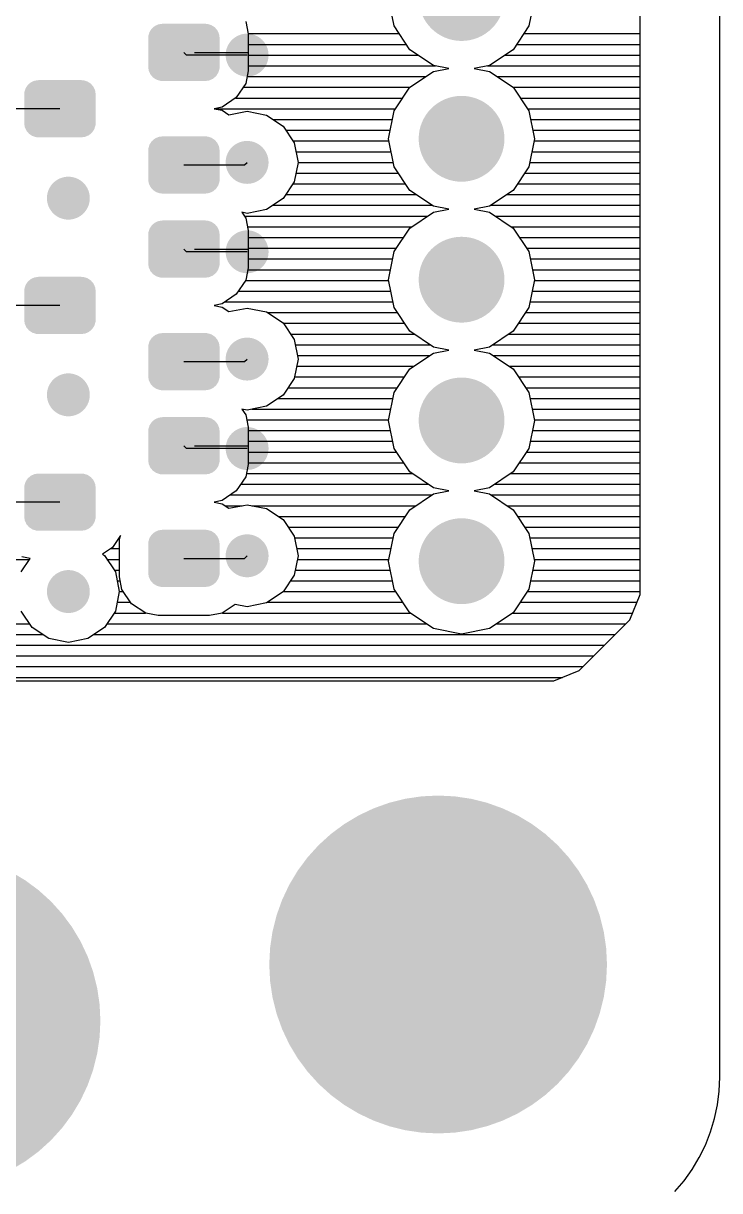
# Model space of a CAD drawing. Extents: x 295 to 953, y 10 to 290.
# Drawn here: x 825.26 to 852.48, y 71.16 to 116.76 of the extents above; entities that cross this region are included whole.
import ezdxf

# ---------------------------------------------------------------- set-up
doc = ezdxf.new("R2010")
doc.units = 0
doc.header["$LTSCALE"] = 5
doc.header["$MEASUREMENT"] = 0
doc.layers.get('0').update_dxf_attribs({"linetype": 'CONTINUOUS', "lineweight": 25})

msp = doc.modelspace()

# ---------------------------------------------------------------- linework, layer by layer
for p, q in [((852.477, 75.599), (852.477, 271.397)), ((849.376, 98.058), (849.376, 214.009)), ((839.759, 116.66), (839.541, 117.75)), ((845.235, 117.75), (845.017, 116.66)), ((833.953, 116.839), (834.053, 116.353)), ((834.048, 116.358), (839.954, 116.358)), ((834.053, 116.353), (834.053, 114.9)), ((840.373, 115.732), (839.759, 116.66)), ((845.017, 116.66), (844.402, 115.732)), ((844.821, 116.358), (849.376, 116.358)), ((834.053, 115.939), (840.234, 115.939)), ((844.542, 115.939), (849.376, 115.939)), ((831.639, 115.52), (831.539, 115.626)), ((834.009, 115.52), (831.639, 115.52)), ((831.958, 115.626), (834.053, 115.626)), ((834.053, 115.52), (840.692, 115.52)), ((841.295, 115.118), (840.373, 115.732)), ((844.402, 115.732), (843.48, 115.118)), ((844.084, 115.52), (849.376, 115.52)), ((834.053, 115.101), (841.374, 115.101)), ((841.893, 115), (841.295, 115.118)), ((841.295, 114.883), (841.893, 115)), ((843.48, 115.118), (842.882, 115)), ((842.882, 115), (843.48, 114.883)), ((843.402, 115.101), (849.376, 115.101)), ((834.053, 114.9), (833.953, 114.414)), ((834.009, 114.682), (840.999, 114.682)), ((840.373, 114.263), (841.295, 114.883)), ((843.48, 114.883), (844.402, 114.263)), ((843.776, 114.682), (849.376, 114.682)), ((833.953, 114.414), (833.584, 113.86)), ((833.852, 114.263), (840.373, 114.263)), ((839.759, 113.341), (840.373, 114.263)), ((844.402, 114.263), (849.376, 114.263)), ((844.402, 114.263), (845.017, 113.341)), ((833.584, 113.86), (833.031, 113.486)), ((833.562, 113.844), (840.094, 113.844)), ((844.682, 113.844), (849.376, 113.844)), ((826.694, 113.425), (824.23, 113.425)), ((833.031, 113.486), (832.718, 113.425)), ((832.718, 113.425), (839.814, 113.425)), ((832.718, 113.425), (833.031, 113.363)), ((833.031, 113.363), (833.299, 113.184)), ((833.299, 113.184), (834.009, 113.324)), ((834.009, 113.324), (834.769, 113.173)), ((834.769, 113.173), (835.417, 112.743)), ((839.541, 112.251), (839.759, 113.341)), ((844.961, 113.425), (849.376, 113.425)), ((845.017, 113.341), (845.235, 112.251)), ((835.014, 113.006), (839.692, 113.006)), ((835.417, 112.743), (835.847, 112.095)), ((845.084, 113.006), (849.376, 113.006)), ((835.517, 112.586), (839.608, 112.586)), ((839.759, 111.161), (839.541, 112.251)), ((845.235, 112.251), (845.017, 111.161)), ((845.168, 112.586), (849.376, 112.586)), ((835.797, 112.167), (839.557, 112.167)), ((835.847, 112.095), (835.998, 111.329)), ((835.914, 111.748), (839.636, 111.748)), ((845.14, 111.748), (849.376, 111.748)), ((845.218, 112.167), (849.376, 112.167)), ((833.902, 111.229), (834.009, 111.329)), ((835.998, 111.329), (835.847, 110.569)), ((835.998, 111.329), (839.719, 111.329)), ((845.056, 111.329), (849.376, 111.329)), ((831.539, 111.229), (833.902, 111.229)), ((835.914, 110.91), (839.921, 110.91)), ((840.373, 110.234), (839.759, 111.161)), ((845.017, 111.161), (844.402, 110.234)), ((844.855, 110.91), (849.376, 110.91)), ((835.847, 110.569), (835.417, 109.921)), ((835.797, 110.491), (840.2, 110.491)), ((844.575, 110.491), (849.376, 110.491)), ((835.417, 109.921), (834.769, 109.491)), ((835.517, 110.072), (840.614, 110.072)), ((841.295, 109.619), (840.373, 110.234)), ((844.402, 110.234), (843.48, 109.619)), ((844.162, 110.072), (849.376, 110.072)), ((834.769, 109.491), (834.009, 109.334)), ((835.014, 109.653), (841.245, 109.653)), ((841.893, 109.502), (841.295, 109.619)), ((841.295, 109.379), (841.893, 109.502)), ((843.48, 109.619), (842.882, 109.502)), ((842.882, 109.502), (843.48, 109.379)), ((843.531, 109.653), (849.376, 109.653)), ((834.009, 109.334), (833.807, 109.379)), ((833.807, 109.379), (833.953, 109.155)), ((833.902, 109.234), (841.077, 109.234)), ((833.953, 109.155), (834.053, 108.669)), ((840.373, 108.764), (841.295, 109.379)), ((843.48, 109.379), (844.402, 108.764)), ((843.698, 109.234), (849.376, 109.234)), ((834.02, 108.815), (840.452, 108.815)), ((834.053, 108.669), (834.053, 107.216)), ((839.759, 107.842), (840.373, 108.764)), ((844.324, 108.815), (849.376, 108.815)), ((844.402, 108.764), (845.017, 107.842)), ((834.053, 108.395), (840.127, 108.395)), ((844.648, 108.395), (849.376, 108.395)), ((831.639, 107.837), (831.539, 107.943)), ((834.009, 107.837), (831.639, 107.837)), ((831.958, 107.943), (834.053, 107.943)), ((834.053, 107.976), (839.848, 107.976)), ((839.541, 106.747), (839.759, 107.842)), ((844.928, 107.976), (849.376, 107.976)), ((845.017, 107.842), (845.235, 106.747)), ((834.053, 107.216), (833.953, 106.73)), ((834.053, 107.557), (839.703, 107.557)), ((845.073, 107.557), (849.376, 107.557)), ((833.953, 106.73), (833.584, 106.177)), ((833.947, 106.719), (839.546, 106.719)), ((834.036, 107.138), (839.619, 107.138)), ((839.759, 105.657), (839.541, 106.747)), ((845.235, 106.747), (845.017, 105.657)), ((845.157, 107.138), (849.376, 107.138)), ((845.229, 106.719), (849.376, 106.719)), ((833.668, 106.3), (839.63, 106.3)), ((845.145, 106.3), (849.376, 106.3)), ((833.031, 105.803), (832.718, 105.741)), ((833.584, 106.177), (833.031, 105.803)), ((833.142, 105.881), (839.714, 105.881)), ((845.062, 105.881), (849.376, 105.881)), ((826.694, 105.741), (824.23, 105.741)), ((832.718, 105.741), (833.031, 105.68)), ((833.031, 105.68), (833.299, 105.501)), ((833.299, 105.501), (834.009, 105.641)), ((834.009, 105.641), (834.769, 105.49)), ((834.769, 105.49), (835.417, 105.059)), ((834.808, 105.462), (839.887, 105.462)), ((840.373, 104.735), (839.759, 105.657)), ((845.017, 105.657), (844.402, 104.735)), ((844.888, 105.462), (849.376, 105.462)), ((835.417, 105.059), (835.847, 104.411)), ((835.422, 105.043), (840.167, 105.043)), ((844.609, 105.043), (849.376, 105.043)), ((835.707, 104.624), (840.541, 104.624)), ((841.295, 104.115), (840.373, 104.735)), ((844.402, 104.735), (843.48, 104.115)), ((844.235, 104.624), (849.376, 104.624)), ((835.847, 104.411), (835.998, 103.646)), ((835.886, 104.204), (841.167, 104.204)), ((841.893, 103.998), (841.295, 104.115)), ((841.295, 103.88), (841.893, 103.998)), ((843.48, 104.115), (842.882, 103.998)), ((842.882, 103.998), (843.48, 103.88)), ((843.609, 104.204), (849.376, 104.204)), ((831.539, 103.545), (833.902, 103.545)), ((833.902, 103.545), (834.009, 103.646)), ((835.998, 103.646), (835.847, 102.886)), ((835.97, 103.785), (841.156, 103.785)), ((840.373, 103.266), (841.295, 103.88)), ((843.48, 103.88), (844.402, 103.266)), ((843.62, 103.785), (849.376, 103.785)), ((835.942, 103.366), (840.53, 103.366)), ((839.759, 102.338), (840.373, 103.266)), ((844.246, 103.366), (849.376, 103.366)), ((844.402, 103.266), (845.017, 102.338)), ((835.847, 102.886), (835.417, 102.237)), ((835.858, 102.947), (840.161, 102.947)), ((844.615, 102.947), (849.376, 102.947)), ((835.417, 102.237), (834.769, 101.807)), ((835.612, 102.528), (839.882, 102.528)), ((839.541, 101.248), (839.759, 102.338)), ((844.894, 102.528), (849.376, 102.528)), ((845.017, 102.338), (845.235, 101.248)), ((834.009, 101.651), (833.807, 101.695)), ((833.807, 101.695), (833.953, 101.472)), ((833.807, 101.69), (833.813, 101.69)), ((834.769, 101.807), (834.009, 101.651)), ((834.199, 101.69), (839.624, 101.69)), ((835.227, 102.109), (839.708, 102.109)), ((845.067, 102.109), (849.376, 102.109)), ((845.151, 101.69), (849.376, 101.69)), ((833.953, 101.472), (834.053, 100.986)), ((833.992, 101.271), (839.546, 101.271)), ((839.759, 100.159), (839.541, 101.248)), ((845.235, 101.248), (845.017, 100.159)), ((845.229, 101.271), (849.376, 101.271)), ((834.053, 100.986), (834.053, 99.533)), ((834.053, 100.852), (839.619, 100.852)), ((845.157, 100.852), (849.376, 100.852)), ((834.053, 100.433), (839.703, 100.433)), ((845.073, 100.433), (849.376, 100.433)), ((831.639, 100.153), (831.539, 100.259)), ((834.009, 100.153), (831.639, 100.153)), ((831.958, 100.259), (834.053, 100.259)), ((834.053, 100.013), (839.854, 100.013)), ((840.373, 99.237), (839.759, 100.159)), ((845.017, 100.159), (844.402, 99.237)), ((844.922, 100.013), (849.376, 100.013)), ((834.053, 99.533), (833.953, 99.047)), ((834.053, 99.594), (840.133, 99.594)), ((844.643, 99.594), (849.376, 99.594)), ((833.953, 99.047), (833.584, 98.493)), ((833.981, 99.175), (840.463, 99.175)), ((841.295, 98.616), (840.373, 99.237)), ((844.402, 99.237), (843.48, 98.616)), ((844.313, 99.175), (849.376, 99.175)), ((833.584, 98.493), (833.031, 98.119)), ((833.763, 98.756), (841.089, 98.756)), ((841.893, 98.499), (841.295, 98.616)), ((841.295, 98.382), (841.893, 98.499)), ((843.48, 98.616), (842.882, 98.499)), ((842.882, 98.499), (843.48, 98.382)), ((843.687, 98.756), (849.376, 98.756)), ((826.694, 98.058), (824.23, 98.058)), ((833.031, 98.119), (832.718, 98.058)), ((832.718, 98.058), (833.031, 97.996)), ((833.355, 98.337), (841.234, 98.337)), ((840.373, 97.761), (841.295, 98.382)), ((843.48, 98.382), (844.402, 97.761)), ((843.542, 98.337), (849.376, 98.337)), ((849.376, 95.264), (849.376, 98.058)), ((833.031, 97.996), (833.299, 97.817)), ((833.142, 97.918), (833.813, 97.918)), ((833.299, 97.817), (834.009, 97.957)), ((834.009, 97.957), (834.769, 97.806)), ((834.199, 97.918), (840.608, 97.918)), ((834.769, 97.806), (835.417, 97.376)), ((839.759, 96.839), (840.373, 97.761)), ((844.168, 97.918), (849.376, 97.918)), ((844.402, 97.761), (845.017, 96.839)), ((835.227, 97.499), (840.2, 97.499)), ((835.417, 97.376), (835.847, 96.728)), ((844.575, 97.499), (849.376, 97.499)), ((829.058, 96.761), (828.745, 96.292)), ((829.024, 96.582), (829.058, 96.761)), ((835.612, 97.08), (839.915, 97.08)), ((835.847, 96.728), (835.998, 95.962)), ((839.541, 95.75), (839.759, 96.839)), ((844.86, 97.08), (849.376, 97.08)), ((845.017, 96.839), (845.235, 95.75)), ((828.745, 96.292), (828.353, 96.029)), ((828.672, 96.242), (829.024, 96.242)), ((828.991, 96.661), (829.035, 96.661)), ((829.024, 95.135), (829.024, 96.582)), ((835.858, 96.661), (839.719, 96.661)), ((835.942, 96.242), (839.636, 96.242)), ((845.056, 96.661), (849.376, 96.661)), ((845.14, 96.242), (849.376, 96.242)), ((793.233, 95.822), (825.509, 95.822)), ((825.18, 95.331), (825.532, 95.856)), ((825.532, 95.856), (825.202, 95.923)), ((828.353, 96.029), (828.432, 95.979)), ((828.432, 95.979), (828.862, 95.331)), ((828.532, 95.822), (829.024, 95.822)), ((831.539, 95.862), (833.902, 95.862)), ((833.902, 95.862), (834.009, 95.962)), ((835.998, 95.962), (835.847, 95.202)), ((835.97, 95.822), (839.552, 95.822)), ((845.224, 95.822), (849.376, 95.822)), ((828.812, 95.403), (829.024, 95.403)), ((828.862, 95.331), (829.013, 94.565)), ((835.886, 95.403), (839.608, 95.403)), ((839.759, 94.66), (839.541, 95.75)), ((845.235, 95.75), (845.017, 94.66)), ((845.168, 95.403), (849.376, 95.403)), ((828.929, 94.984), (829.052, 94.984)), ((829.119, 94.649), (829.024, 95.135)), ((835.847, 95.202), (835.417, 94.554)), ((835.707, 94.984), (839.692, 94.984)), ((845.084, 94.984), (849.37, 94.984)), ((849.37, 94.448), (849.376, 95.264)), ((829.013, 94.565), (828.862, 93.805)), ((829.013, 94.565), (829.169, 94.565)), ((829.488, 94.09), (829.119, 94.649)), ((835.417, 94.554), (834.769, 94.124)), ((835.422, 94.565), (839.82, 94.565)), ((840.373, 93.732), (839.759, 94.66)), ((845.017, 94.66), (844.402, 93.732)), ((844.955, 94.565), (849.37, 94.565)), ((848.962, 93.459), (849.37, 94.448)), ((828.929, 94.146), (829.454, 94.146)), ((830.047, 93.721), (829.488, 94.09)), ((833.539, 94.062), (833.031, 93.721)), ((834.009, 93.967), (833.539, 94.062)), ((834.769, 94.124), (834.009, 93.967)), ((834.808, 94.146), (840.099, 94.146)), ((844.676, 94.146), (849.247, 94.146)), ((825.61, 93.157), (825.18, 93.805)), ((828.862, 93.805), (828.432, 93.157)), ((828.812, 93.727), (830.035, 93.727)), ((830.533, 93.626), (830.047, 93.721)), ((832.539, 93.626), (830.533, 93.626)), ((833.031, 93.721), (832.539, 93.626)), ((833.042, 93.727), (840.384, 93.727)), ((841.295, 93.118), (840.373, 93.732)), ((844.402, 93.732), (843.48, 93.118)), ((844.391, 93.727), (849.074, 93.727)), ((793.775, 93.308), (825.509, 93.308)), ((826.258, 92.727), (825.61, 93.157)), ((828.432, 93.157), (827.784, 92.727)), ((828.532, 93.308), (841.01, 93.308)), ((842.391, 92.9), (841.295, 93.118)), ((843.48, 93.118), (842.391, 92.9)), ((843.765, 93.308), (848.811, 93.308)), ((846.989, 91.486), (848.962, 93.459)), ((793.775, 92.889), (826.012, 92.889)), ((827.024, 92.57), (826.258, 92.727)), ((827.784, 92.727), (827.024, 92.57)), ((828.029, 92.889), (848.392, 92.889)), ((793.775, 92.47), (847.973, 92.47)), ((793.775, 92.051), (847.554, 92.051)), ((793.775, 91.631), (847.135, 91.631)), ((793.775, 91.212), (846.336, 91.212)), ((846, 91.073), (846.989, 91.486)), ((815.026, 91.073), (846, 91.073)), ((852.455, 75.052), (852.477, 75.599)), ((852.387, 74.51), (852.455, 75.052)), ((852.27, 73.979), (852.387, 74.51)), ((852.119, 73.454), (852.27, 73.979)), ((851.918, 72.945), (852.119, 73.454)), ((851.678, 72.453), (851.918, 72.945)), ((851.398, 71.99), (851.678, 72.453)), ((851.085, 71.543), (851.398, 71.99)), ((850.728, 71.129), (851.085, 71.543))]:
    msp.add_line(p, q)
for points, const_width in [([(841.552, 117.75, 1), (843.229, 117.75, 1)], 1.676), ([(833.589, 115.52, 1), (834.428, 115.52, 1)], 0.838), ([(841.552, 112.251, 1), (843.229, 112.251, 1)], 1.676), ([(833.589, 111.329, 1), (834.428, 111.329, 1)], 0.838), ([(826.604, 109.932, 1), (827.443, 109.932, 1)], 0.838), ([(833.589, 107.837, 1), (834.428, 107.837, 1)], 0.838), ([(841.552, 106.747, 1), (843.229, 106.747, 1)], 1.676), ([(833.589, 103.646, 1), (834.428, 103.646, 1)], 0.838), ([(826.604, 102.249, 1), (827.443, 102.249, 1)], 0.838), ([(841.552, 101.248, 1), (843.229, 101.248, 1)], 1.676), ([(833.589, 100.153, 1), (834.428, 100.153, 1)], 0.838), ([(841.552, 95.75, 1), (843.229, 95.75, 1)], 1.676), ([(833.589, 95.962, 1), (834.428, 95.962, 1)], 0.838), ([(826.604, 94.565, 1), (827.443, 94.565, 1)], 0.838), ([(838.174, 79.997, 1), (844.774, 79.997, 1)], 6.599), ([(818.376, 77.796, 1), (824.976, 77.796, 1)], 6.599)]:
    msp.add_lwpolyline(points, format="xyb", close=True, dxfattribs=dict(const_width=const_width))
for points in [[(830.544, 116.722), (830.653, 116.737), (832.514, 116.722), (832.463, 116.737)], [(830.653, 116.737), (830.7, 116.744), (832.463, 116.737), (832.377, 116.744)], [(830.148, 116.272), (830.17, 116.341), (832.923, 116.272), (832.913, 116.341)], [(830.17, 116.341), (830.195, 116.422), (832.913, 116.341), (832.877, 116.422)], [(830.195, 116.422), (830.235, 116.485), (832.877, 116.422), (832.848, 116.485)], [(830.235, 116.485), (830.281, 116.554), (832.848, 116.485), (832.789, 116.554)], [(830.281, 116.554), (830.34, 116.605), (832.789, 116.554), (832.746, 116.605)], [(830.34, 116.605), (830.401, 116.657), (832.746, 116.605), (832.666, 116.657)], [(830.401, 116.657), (830.477, 116.691), (832.666, 116.657), (832.614, 116.691)], [(830.477, 116.691), (830.544, 116.722), (832.614, 116.691), (832.514, 116.722)], [(830.142, 116.185), (830.148, 116.272), (832.936, 116.185), (832.923, 116.272)], [(830.142, 115.067), (830.142, 116.185), (832.936, 115.067), (832.936, 116.185)], [(830.154, 114.981), (830.142, 115.067), (832.929, 114.981), (832.936, 115.067)], [(830.164, 114.911), (830.154, 114.981), (832.908, 114.911), (832.929, 114.981)], [(830.201, 114.83), (830.164, 114.911), (832.883, 114.83), (832.908, 114.911)], [(825.495, 114.403), (825.556, 114.455), (827.901, 114.403), (827.822, 114.455)], [(825.556, 114.455), (825.632, 114.489), (827.822, 114.455), (827.769, 114.489)], [(825.632, 114.489), (825.7, 114.52), (827.769, 114.489), (827.669, 114.52)], [(825.7, 114.52), (825.808, 114.535), (827.669, 114.52), (827.619, 114.535)], [(825.808, 114.535), (825.856, 114.542), (827.619, 114.535), (827.532, 114.542)], [(830.229, 114.768), (830.201, 114.83), (832.842, 114.768), (832.883, 114.83)], [(830.288, 114.698), (830.229, 114.768), (832.796, 114.698), (832.842, 114.768)], [(830.331, 114.648), (830.288, 114.698), (832.737, 114.648), (832.796, 114.698)], [(830.411, 114.596), (830.331, 114.648), (832.677, 114.596), (832.737, 114.648)], [(830.463, 114.562), (830.411, 114.596), (832.601, 114.562), (832.677, 114.596)], [(830.563, 114.531), (830.463, 114.562), (832.533, 114.531), (832.601, 114.562)], [(830.614, 114.515), (830.563, 114.531), (832.424, 114.515), (832.533, 114.531)], [(830.7, 114.509), (830.614, 114.515), (832.377, 114.509), (832.424, 114.515)], [(825.297, 113.983), (825.304, 114.07), (828.091, 113.983), (828.079, 114.07)], [(825.304, 114.07), (825.325, 114.139), (828.079, 114.07), (828.069, 114.139)], [(825.325, 114.139), (825.35, 114.221), (828.069, 114.139), (828.032, 114.221)], [(825.35, 114.221), (825.391, 114.283), (828.032, 114.221), (828.004, 114.283)], [(825.391, 114.283), (825.436, 114.353), (828.004, 114.283), (827.944, 114.353)], [(825.436, 114.353), (825.495, 114.403), (827.944, 114.353), (827.901, 114.403)], [(825.297, 112.866), (825.297, 113.983), (828.091, 112.866), (828.091, 113.983)], [(825.309, 112.779), (825.297, 112.866), (828.084, 112.779), (828.091, 112.866)], [(825.319, 112.71), (825.309, 112.779), (828.063, 112.71), (828.084, 112.779)], [(825.356, 112.629), (825.319, 112.71), (828.038, 112.629), (828.063, 112.71)], [(825.384, 112.566), (825.356, 112.629), (827.997, 112.566), (828.038, 112.629)], [(825.443, 112.497), (825.384, 112.566), (827.952, 112.497), (827.997, 112.566)], [(825.487, 112.446), (825.443, 112.497), (827.893, 112.446), (827.952, 112.497)], [(825.566, 112.394), (825.487, 112.446), (827.832, 112.394), (827.893, 112.446)], [(825.618, 112.36), (825.566, 112.394), (827.756, 112.36), (827.832, 112.394)], [(825.719, 112.329), (825.618, 112.36), (827.688, 112.329), (827.756, 112.36)], [(825.769, 112.314), (825.719, 112.329), (827.579, 112.314), (827.688, 112.329)], [(825.856, 112.307), (825.769, 112.314), (827.532, 112.307), (827.579, 112.314)], [(830.281, 112.156), (830.34, 112.207), (832.789, 112.156), (832.746, 112.207)], [(830.34, 112.207), (830.401, 112.259), (832.746, 112.207), (832.666, 112.259)], [(830.401, 112.259), (830.477, 112.293), (832.666, 112.259), (832.614, 112.293)], [(830.477, 112.293), (830.544, 112.324), (832.614, 112.293), (832.514, 112.324)], [(830.544, 112.324), (830.653, 112.339), (832.514, 112.324), (832.463, 112.339)], [(830.653, 112.339), (830.7, 112.346), (832.463, 112.339), (832.377, 112.346)], [(830.142, 111.787), (830.148, 111.874), (832.936, 111.787), (832.923, 111.874)], [(830.142, 110.67), (830.142, 111.787), (832.936, 110.67), (832.936, 111.787)], [(830.148, 111.874), (830.17, 111.943), (832.923, 111.874), (832.913, 111.943)], [(830.17, 111.943), (830.195, 112.025), (832.913, 111.943), (832.877, 112.025)], [(830.195, 112.025), (830.235, 112.087), (832.877, 112.025), (832.848, 112.087)], [(830.235, 112.087), (830.281, 112.156), (832.848, 112.087), (832.789, 112.156)], [(830.154, 110.583), (830.142, 110.67), (832.929, 110.583), (832.936, 110.67)], [(830.164, 110.514), (830.154, 110.583), (832.908, 110.514), (832.929, 110.583)], [(830.201, 110.432), (830.164, 110.514), (832.883, 110.432), (832.908, 110.514)], [(830.229, 110.37), (830.201, 110.432), (832.842, 110.37), (832.883, 110.432)], [(830.288, 110.301), (830.229, 110.37), (832.796, 110.301), (832.842, 110.37)], [(830.331, 110.25), (830.288, 110.301), (832.737, 110.25), (832.796, 110.301)], [(830.411, 110.198), (830.331, 110.25), (832.677, 110.198), (832.737, 110.25)], [(830.463, 110.164), (830.411, 110.198), (832.601, 110.164), (832.677, 110.198)], [(830.563, 110.133), (830.463, 110.164), (832.533, 110.133), (832.601, 110.164)], [(830.614, 110.118), (830.563, 110.133), (832.424, 110.118), (832.533, 110.133)], [(830.7, 110.111), (830.614, 110.118), (832.377, 110.111), (832.424, 110.118)], [(830.401, 108.973), (830.477, 109.008), (832.666, 108.973), (832.614, 109.008)], [(830.477, 109.008), (830.544, 109.038), (832.614, 109.008), (832.514, 109.038)], [(830.544, 109.038), (830.653, 109.054), (832.514, 109.038), (832.463, 109.054)], [(830.653, 109.054), (830.7, 109.06), (832.463, 109.054), (832.377, 109.06)], [(830.142, 108.502), (830.148, 108.588), (832.936, 108.502), (832.923, 108.588)], [(830.148, 108.588), (830.17, 108.658), (832.923, 108.588), (832.913, 108.658)], [(830.17, 108.658), (830.195, 108.739), (832.913, 108.658), (832.877, 108.739)], [(830.195, 108.739), (830.235, 108.801), (832.877, 108.739), (832.848, 108.801)], [(830.235, 108.801), (830.281, 108.871), (832.848, 108.801), (832.789, 108.871)], [(830.281, 108.871), (830.34, 108.921), (832.789, 108.871), (832.746, 108.921)], [(830.34, 108.921), (830.401, 108.973), (832.746, 108.921), (832.666, 108.973)], [(830.142, 107.384), (830.142, 108.502), (832.936, 107.384), (832.936, 108.502)], [(830.154, 107.297), (830.142, 107.384), (832.929, 107.297), (832.936, 107.384)], [(830.164, 107.228), (830.154, 107.297), (832.908, 107.228), (832.929, 107.297)], [(830.201, 107.147), (830.164, 107.228), (832.883, 107.147), (832.908, 107.228)], [(825.436, 106.669), (825.495, 106.719), (827.944, 106.669), (827.901, 106.719)], [(825.495, 106.719), (825.556, 106.772), (827.901, 106.719), (827.822, 106.772)], [(825.556, 106.772), (825.632, 106.806), (827.822, 106.772), (827.769, 106.806)], [(825.632, 106.806), (825.7, 106.836), (827.769, 106.806), (827.669, 106.836)], [(825.7, 106.836), (825.808, 106.852), (827.669, 106.836), (827.619, 106.852)], [(825.808, 106.852), (825.856, 106.859), (827.619, 106.852), (827.532, 106.859)], [(830.229, 107.084), (830.201, 107.147), (832.842, 107.084), (832.883, 107.147)], [(830.288, 107.015), (830.229, 107.084), (832.796, 107.015), (832.842, 107.084)], [(830.331, 106.964), (830.288, 107.015), (832.737, 106.964), (832.796, 107.015)], [(830.411, 106.912), (830.331, 106.964), (832.677, 106.912), (832.737, 106.964)], [(830.463, 106.878), (830.411, 106.912), (832.601, 106.878), (832.677, 106.912)], [(830.563, 106.847), (830.463, 106.878), (832.533, 106.847), (832.601, 106.878)], [(830.614, 106.832), (830.563, 106.847), (832.424, 106.832), (832.533, 106.847)], [(830.7, 106.825), (830.614, 106.832), (832.377, 106.825), (832.424, 106.832)], [(825.297, 106.3), (825.304, 106.386), (828.091, 106.3), (828.079, 106.386)], [(825.297, 105.182), (825.297, 106.3), (828.091, 105.182), (828.091, 106.3)], [(825.304, 106.386), (825.325, 106.456), (828.079, 106.386), (828.069, 106.456)], [(825.325, 106.456), (825.35, 106.537), (828.069, 106.456), (828.032, 106.537)], [(825.35, 106.537), (825.391, 106.6), (828.032, 106.537), (828.004, 106.6)], [(825.391, 106.6), (825.436, 106.669), (828.004, 106.6), (827.944, 106.669)], [(825.309, 105.096), (825.297, 105.182), (828.084, 105.096), (828.091, 105.182)], [(825.319, 105.026), (825.309, 105.096), (828.063, 105.026), (828.084, 105.096)], [(825.356, 104.945), (825.319, 105.026), (828.038, 104.945), (828.063, 105.026)], [(825.384, 104.883), (825.356, 104.945), (827.997, 104.883), (828.038, 104.945)], [(825.443, 104.813), (825.384, 104.883), (827.952, 104.813), (827.997, 104.883)], [(825.487, 104.763), (825.443, 104.813), (827.893, 104.763), (827.952, 104.813)], [(825.566, 104.711), (825.487, 104.763), (827.832, 104.711), (827.893, 104.763)], [(825.618, 104.676), (825.566, 104.711), (827.756, 104.676), (827.832, 104.711)], [(825.719, 104.646), (825.618, 104.676), (827.688, 104.646), (827.756, 104.676)], [(825.769, 104.63), (825.719, 104.646), (827.579, 104.63), (827.688, 104.646)], [(825.856, 104.624), (825.769, 104.63), (827.532, 104.624), (827.579, 104.63)], [(830.235, 104.404), (830.281, 104.473), (832.848, 104.404), (832.789, 104.473)], [(830.281, 104.473), (830.34, 104.523), (832.789, 104.473), (832.746, 104.523)], [(830.34, 104.523), (830.401, 104.575), (832.746, 104.523), (832.666, 104.575)], [(830.401, 104.575), (830.477, 104.61), (832.666, 104.575), (832.614, 104.61)], [(830.477, 104.61), (830.544, 104.64), (832.614, 104.61), (832.514, 104.64)], [(830.544, 104.64), (830.653, 104.656), (832.514, 104.64), (832.463, 104.656)], [(830.653, 104.656), (830.7, 104.663), (832.463, 104.656), (832.377, 104.663)], [(830.142, 104.104), (830.148, 104.19), (832.936, 104.104), (832.923, 104.19)], [(830.142, 102.986), (830.142, 104.104), (832.936, 102.986), (832.936, 104.104)], [(830.148, 104.19), (830.17, 104.26), (832.923, 104.19), (832.913, 104.26)], [(830.17, 104.26), (830.195, 104.341), (832.913, 104.26), (832.877, 104.341)], [(830.195, 104.341), (830.235, 104.404), (832.877, 104.341), (832.848, 104.404)], [(830.154, 102.9), (830.142, 102.986), (832.929, 102.9), (832.936, 102.986)], [(830.164, 102.83), (830.154, 102.9), (832.908, 102.83), (832.929, 102.9)], [(830.201, 102.749), (830.164, 102.83), (832.883, 102.749), (832.908, 102.83)], [(830.229, 102.686), (830.201, 102.749), (832.842, 102.686), (832.883, 102.749)], [(830.288, 102.617), (830.229, 102.686), (832.796, 102.617), (832.842, 102.686)], [(830.331, 102.567), (830.288, 102.617), (832.737, 102.567), (832.796, 102.617)], [(830.411, 102.515), (830.331, 102.567), (832.677, 102.515), (832.737, 102.567)], [(830.463, 102.48), (830.411, 102.515), (832.601, 102.48), (832.677, 102.515)], [(830.563, 102.45), (830.463, 102.48), (832.533, 102.45), (832.601, 102.48)], [(830.614, 102.434), (830.563, 102.45), (832.424, 102.434), (832.533, 102.45)], [(830.7, 102.427), (830.614, 102.434), (832.377, 102.427), (832.424, 102.434)], [(830.281, 101.187), (830.34, 101.238), (832.789, 101.187), (832.746, 101.238)], [(830.34, 101.238), (830.401, 101.29), (832.746, 101.238), (832.666, 101.29)], [(830.401, 101.29), (830.477, 101.324), (832.666, 101.29), (832.614, 101.324)], [(830.477, 101.324), (830.544, 101.355), (832.614, 101.324), (832.514, 101.355)], [(830.544, 101.355), (830.653, 101.37), (832.514, 101.355), (832.463, 101.37)], [(830.653, 101.37), (830.7, 101.377), (832.463, 101.37), (832.377, 101.377)], [(830.142, 100.818), (830.148, 100.905), (832.936, 100.818), (832.923, 100.905)], [(830.142, 99.7), (830.142, 100.818), (832.936, 99.7), (832.936, 100.818)], [(830.148, 100.905), (830.17, 100.974), (832.923, 100.905), (832.913, 100.974)], [(830.17, 100.974), (830.195, 101.055), (832.913, 100.974), (832.877, 101.055)], [(830.195, 101.055), (830.235, 101.118), (832.877, 101.055), (832.848, 101.118)], [(830.235, 101.118), (830.281, 101.187), (832.848, 101.118), (832.789, 101.187)], [(830.154, 99.614), (830.142, 99.7), (832.929, 99.614), (832.936, 99.7)], [(830.164, 99.544), (830.154, 99.614), (832.908, 99.544), (832.929, 99.614)], [(830.201, 99.463), (830.164, 99.544), (832.883, 99.463), (832.908, 99.544)], [(830.229, 99.401), (830.201, 99.463), (832.842, 99.401), (832.883, 99.463)], [(825.391, 98.916), (825.436, 98.986), (828.004, 98.916), (827.944, 98.986)], [(825.436, 98.986), (825.495, 99.036), (827.944, 98.986), (827.901, 99.036)], [(825.495, 99.036), (825.556, 99.088), (827.901, 99.036), (827.822, 99.088)], [(825.556, 99.088), (825.632, 99.122), (827.822, 99.088), (827.769, 99.122)], [(825.632, 99.122), (825.7, 99.153), (827.769, 99.122), (827.669, 99.153)], [(825.7, 99.153), (825.808, 99.168), (827.669, 99.153), (827.619, 99.168)], [(825.808, 99.168), (825.856, 99.175), (827.619, 99.168), (827.532, 99.175)], [(830.288, 99.331), (830.229, 99.401), (832.796, 99.331), (832.842, 99.401)], [(830.331, 99.281), (830.288, 99.331), (832.737, 99.281), (832.796, 99.331)], [(830.411, 99.229), (830.331, 99.281), (832.677, 99.229), (832.737, 99.281)], [(830.463, 99.195), (830.411, 99.229), (832.601, 99.195), (832.677, 99.229)], [(830.563, 99.164), (830.463, 99.195), (832.533, 99.164), (832.601, 99.195)], [(830.614, 99.148), (830.563, 99.164), (832.424, 99.148), (832.533, 99.164)], [(830.7, 99.142), (830.614, 99.148), (832.377, 99.142), (832.424, 99.148)], [(825.297, 98.616), (825.304, 98.703), (828.091, 98.616), (828.079, 98.703)], [(825.297, 97.499), (825.297, 98.616), (828.091, 97.499), (828.091, 98.616)], [(825.304, 98.703), (825.325, 98.772), (828.079, 98.703), (828.069, 98.772)], [(825.325, 98.772), (825.35, 98.854), (828.069, 98.772), (828.032, 98.854)], [(825.35, 98.854), (825.391, 98.916), (828.032, 98.854), (828.004, 98.916)], [(825.309, 97.412), (825.297, 97.499), (828.084, 97.412), (828.091, 97.499)], [(825.319, 97.343), (825.309, 97.412), (828.063, 97.343), (828.084, 97.412)], [(825.356, 97.262), (825.319, 97.343), (828.038, 97.262), (828.063, 97.343)], [(825.384, 97.199), (825.356, 97.262), (827.997, 97.199), (828.038, 97.262)], [(825.443, 97.13), (825.384, 97.199), (827.952, 97.13), (827.997, 97.199)], [(825.487, 97.079), (825.443, 97.13), (827.893, 97.079), (827.952, 97.13)], [(825.566, 97.027), (825.487, 97.079), (827.832, 97.027), (827.893, 97.079)], [(825.618, 96.993), (825.566, 97.027), (827.756, 96.993), (827.832, 97.027)], [(825.719, 96.962), (825.618, 96.993), (827.688, 96.962), (827.756, 96.993)], [(825.769, 96.947), (825.719, 96.962), (827.579, 96.947), (827.688, 96.962)], [(825.856, 96.94), (825.769, 96.947), (827.532, 96.94), (827.579, 96.947)], [(830.195, 96.658), (830.235, 96.72), (832.877, 96.658), (832.848, 96.72)], [(830.235, 96.72), (830.281, 96.789), (832.848, 96.72), (832.789, 96.789)], [(830.281, 96.789), (830.34, 96.84), (832.789, 96.789), (832.746, 96.84)], [(830.34, 96.84), (830.401, 96.892), (832.746, 96.84), (832.666, 96.892)], [(830.401, 96.892), (830.477, 96.926), (832.666, 96.892), (832.614, 96.926)], [(830.477, 96.926), (830.544, 96.957), (832.614, 96.926), (832.514, 96.957)], [(830.544, 96.957), (830.653, 96.972), (832.514, 96.957), (832.463, 96.972)], [(830.653, 96.972), (830.7, 96.979), (832.463, 96.972), (832.377, 96.979)], [(830.142, 96.42), (830.148, 96.507), (832.936, 96.42), (832.923, 96.507)], [(830.142, 95.303), (830.142, 96.42), (832.936, 95.303), (832.936, 96.42)], [(830.148, 96.507), (830.17, 96.576), (832.923, 96.507), (832.913, 96.576)], [(830.17, 96.576), (830.195, 96.658), (832.913, 96.576), (832.877, 96.658)], [(830.154, 95.216), (830.142, 95.303), (832.929, 95.216), (832.936, 95.303)], [(830.164, 95.147), (830.154, 95.216), (832.908, 95.147), (832.929, 95.216)], [(830.201, 95.065), (830.164, 95.147), (832.883, 95.065), (832.908, 95.147)], [(830.229, 95.003), (830.201, 95.065), (832.842, 95.003), (832.883, 95.065)], [(830.288, 94.934), (830.229, 95.003), (832.796, 94.934), (832.842, 95.003)], [(830.331, 94.883), (830.288, 94.934), (832.737, 94.883), (832.796, 94.934)], [(830.411, 94.831), (830.331, 94.883), (832.677, 94.831), (832.737, 94.883)], [(830.463, 94.797), (830.411, 94.831), (832.601, 94.797), (832.677, 94.831)], [(830.563, 94.766), (830.463, 94.797), (832.533, 94.766), (832.601, 94.797)], [(830.614, 94.751), (830.563, 94.766), (832.424, 94.751), (832.533, 94.766)], [(830.7, 94.744), (830.614, 94.751), (832.377, 94.744), (832.424, 94.751)]]:
    msp.add_solid(points)

doc.saveas('drawing.dxf')
